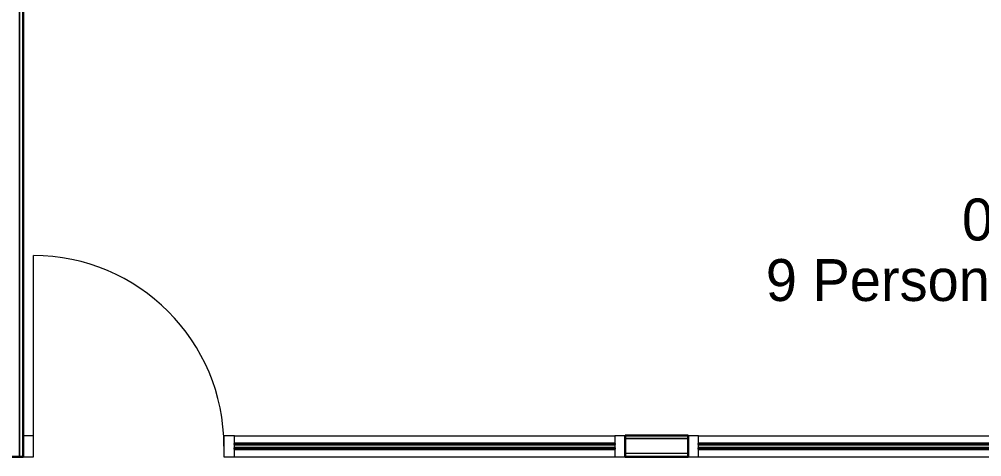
# Model space of a CAD drawing. Header units: millimetres. Extents: x 90978 to 295199, y -4084 to 97293.
# Drawn here: x 195920 to 200518, y 28463 to 30552 of the extents above; entities that cross this region are included whole.
import ezdxf

# ---------------------------------------------------------------- set-up
doc = ezdxf.new("R2010")
doc.units = ezdxf.units.MM
doc.header["$MEASUREMENT"] = 0
for name, color, linetype, lineweight in [('A-AREA-IDEN', 7, 'CONTINUOUS', 9), ('CSM-STL-XX-ZZ-M3-A-XXXX-00001_detached _19_04_21__rvt-1-Level 0$0$A-DOOR', 4, 'CONTINUOUS', 9), ('CSM-STL-XX-ZZ-M3-A-XXXX-00001_detached _19_04_21__rvt-1-Level 0$0$A-GLAZ-CURT', 7, 'CONTINUOUS', 9), ('CSM-STL-XX-ZZ-M3-A-XXXX-00001_detached _19_04_21__rvt-1-Level 0$0$A-GLAZ-CWMG', 7, 'CONTINUOUS', 9), ('CSM-STL-XX-ZZ-M3-A-XXXX-00001_detached _19_04_21__rvt-1-Level 0$0$A-WALL', 7, 'CONTINUOUS', 9), ('CSM-STL-XX-ZZ-M3-A-XXXX-00001_detached _19_04_21__rvt-1-Level 0$0$I-WALL', 7, 'CONTINUOUS', 9)]:
    doc.layers.add(name, color=color, linetype=linetype, lineweight=lineweight)
doc.styles.add('Century Gothic', font='GOTHIC.TTF', dxfattribs={"height": 200})

msp = doc.modelspace()

# ---------------------------------------------------------------- hatches: boundary and pattern name
at = {"layer": 'CSM-STL-XX-ZZ-M3-A-XXXX-00001_detached _19_04_21__rvt-1-Level 0$0$A-GLAZ-CURT'}
h = msp.add_hatch(color=256, dxfattribs=at)
h.paths.add_polyline_path([(197349.1, 28499.2), (197349.1, 28505.2), (196948.1, 28505.2), (196948.1, 28499.2)], flags=0)
h.paths.add_polyline_path([(197349.1, 28521.2), (197349.1, 28527.2), (196948.1, 28527.2), (196948.1, 28521.2)], flags=0)
h = msp.add_hatch(color=256, dxfattribs=at)
h.paths.add_polyline_path([(197561.3, 28499.2), (197561.3, 28505.2), (197349.1, 28505.2), (197349.1, 28499.2)], flags=0)
h.paths.add_polyline_path([(197561.3, 28521.2), (197561.3, 28527.2), (197349.1, 28527.2), (197349.1, 28521.2)], flags=0)
h = msp.add_hatch(color=256, dxfattribs=at)
h.paths.add_polyline_path([(197915.1, 28499.2), (197915.1, 28505.2), (197561.3, 28505.2), (197561.3, 28499.2), (197900, 28499.2)], flags=0)
h.paths.add_polyline_path([(197561.3, 28521.2), (197915.1, 28521.2), (197915.1, 28527.2), (197561.3, 28527.2)], flags=0)
h = msp.add_hatch(color=256, dxfattribs=at)
h.paths.add_polyline_path([(197985.8, 28499.2), (197985.8, 28505.2), (197915.1, 28505.2), (197915.1, 28499.2)], flags=0)
h.paths.add_polyline_path([(197985.8, 28521.2), (197985.8, 28527.2), (197915.1, 28527.2), (197915.1, 28521.2)], flags=0)
h = msp.add_hatch(color=256, dxfattribs=at)
h.paths.add_polyline_path([(198765.1, 28499.2), (198765.1, 28505.2), (197985.8, 28505.2), (197985.8, 28499.2)], flags=0)
h.paths.add_polyline_path([(198765.1, 28521.2), (198765.1, 28527.2), (197985.8, 28527.2), (197985.8, 28521.2)], flags=0)
h = msp.add_hatch(color=256, dxfattribs=at)
h.paths.add_polyline_path([(199785.8, 28499.2), (199785.8, 28505.2), (199165.1, 28505.2), (199165.1, 28499.2)], flags=0)
h.paths.add_polyline_path([(199785.8, 28521.2), (199785.8, 28527.2), (199165.1, 28527.2), (199165.1, 28521.2)], flags=0)
h = msp.add_hatch(color=256, dxfattribs=at)
h.paths.add_polyline_path([(200193.8, 28499.2), (200193.8, 28505.2), (199785.8, 28505.2), (199785.8, 28499.2)], flags=0)
h.paths.add_polyline_path([(200193.8, 28521.2), (200193.8, 28527.2), (199785.8, 28527.2), (199785.8, 28521.2)], flags=0)
h = msp.add_hatch(color=256, dxfattribs=at)
h.paths.add_polyline_path([(200433.8, 28499.2), (201585.8, 28499.2), (201585.8, 28505.2), (200193.8, 28505.2), (200193.8, 28499.2)], flags=0)
h.paths.add_polyline_path([(201585.8, 28521.2), (201585.8, 28527.2), (200193.8, 28527.2), (200193.8, 28521.2), (200433.8, 28521.2)], flags=0)

# ---------------------------------------------------------------- linework, layer by layer
at = {"layer": 'CSM-STL-XX-ZZ-M3-A-XXXX-00001_detached _19_04_21__rvt-1-Level 0$0$A-DOOR', "lineweight": 20}
msp.add_line((195988.1, 28513.2), (195988.1, 29423.2), dxfattribs=at)
at = {"layer": 'CSM-STL-XX-ZZ-M3-A-XXXX-00001_detached _19_04_21__rvt-1-Level 0$0$A-DOOR'}
msp.add_arc((195988.1, 28513.2), 910, 0, 90, dxfattribs=at)
at = {"layer": 'CSM-STL-XX-ZZ-M3-A-XXXX-00001_detached _19_04_21__rvt-1-Level 0$0$A-GLAZ-CURT', "lineweight": 30}
for p, q in [((197349.1, 28527.2), (196948.1, 28527.2)), ((196948.1, 28527.2), (196948.1, 28521.2)), ((196948.1, 28521.2), (197349.1, 28521.2)), ((197349.1, 28521.2), (197349.1, 28527.2)), ((197561.3, 28527.2), (197349.1, 28527.2)), ((197349.1, 28527.2), (197349.1, 28521.2)), ((197349.1, 28521.2), (197561.3, 28521.2)), ((197915.1, 28527.2), (197561.3, 28527.2)), ((197561.3, 28527.2), (197561.3, 28521.2)), ((197561.3, 28521.2), (197561.3, 28527.2)), ((197561.3, 28521.2), (197915.1, 28521.2)), ((197915.1, 28521.2), (197915.1, 28527.2)), ((197985.8, 28527.2), (197915.1, 28527.2)), ((197915.1, 28527.2), (197915.1, 28521.2)), ((197915.1, 28521.2), (197985.8, 28521.2)), ((197985.8, 28521.2), (197985.8, 28527.2)), ((198765.1, 28527.2), (197985.8, 28527.2)), ((197985.8, 28527.2), (197985.8, 28521.2)), ((197985.8, 28521.2), (198765.1, 28521.2)), ((198765.1, 28521.2), (198765.1, 28527.2)), ((199785.8, 28527.2), (199165.1, 28527.2)), ((199165.1, 28527.2), (199165.1, 28521.2)), ((199165.1, 28521.2), (199785.8, 28521.2)), ((200193.8, 28527.2), (199785.8, 28527.2)), ((199785.8, 28527.2), (199785.8, 28521.2)), ((199785.8, 28521.2), (199785.8, 28527.2)), ((199785.8, 28521.2), (200193.8, 28521.2)), ((201585.8, 28527.2), (200193.8, 28527.2)), ((200193.8, 28527.2), (200193.8, 28521.2)), ((200193.8, 28521.2), (200193.8, 28527.2)), ((200193.8, 28521.2), (201585.8, 28521.2)), ((197349.1, 28505.2), (196948.1, 28505.2)), ((196948.1, 28505.2), (196948.1, 28499.2)), ((196948.1, 28499.2), (197349.1, 28499.2)), ((197349.1, 28499.2), (197349.1, 28505.2)), ((197561.3, 28505.2), (197349.1, 28505.2)), ((197349.1, 28505.2), (197349.1, 28499.2)), ((197349.1, 28499.2), (197561.3, 28499.2)), ((197915.1, 28505.2), (197561.3, 28505.2)), ((197561.3, 28505.2), (197561.3, 28499.2)), ((197561.3, 28499.2), (197561.3, 28505.2)), ((197561.3, 28499.2), (197915.1, 28499.2)), ((197915.1, 28499.2), (197915.1, 28505.2)), ((197985.8, 28505.2), (197915.1, 28505.2)), ((197915.1, 28505.2), (197915.1, 28499.2)), ((197915.1, 28499.2), (197985.8, 28499.2)), ((197985.8, 28499.2), (197985.8, 28505.2)), ((198765.1, 28505.2), (197985.8, 28505.2)), ((197985.8, 28505.2), (197985.8, 28499.2)), ((197985.8, 28499.2), (198765.1, 28499.2)), ((198765.1, 28499.2), (198765.1, 28505.2)), ((199785.8, 28505.2), (199165.1, 28505.2)), ((199165.1, 28505.2), (199165.1, 28499.2)), ((199165.1, 28499.2), (199785.8, 28499.2)), ((200193.8, 28505.2), (199785.8, 28505.2)), ((199785.8, 28505.2), (199785.8, 28499.2)), ((199785.8, 28499.2), (199785.8, 28505.2)), ((199785.8, 28499.2), (200193.8, 28499.2)), ((201585.8, 28505.2), (200193.8, 28505.2)), ((200193.8, 28505.2), (200193.8, 28499.2)), ((200193.8, 28499.2), (200193.8, 28505.2)), ((200193.8, 28499.2), (201585.8, 28499.2))]:
    msp.add_line(p, q, dxfattribs=at)
at = {"layer": 'CSM-STL-XX-ZZ-M3-A-XXXX-00001_detached _19_04_21__rvt-1-Level 0$0$A-GLAZ-CWMG', "lineweight": 20, "extrusion": (0, 0, -1)}
for p, q in [((195988.1, 28563.2), (195938.1, 28563.2)), ((195938.1, 28563.2), (195938.1, 28463.2)), ((195988.1, 28463.2), (195988.1, 28563.2)), ((196948.1, 28563.2), (196898.1, 28563.2)), ((196898.1, 28563.2), (196898.1, 28463.2)), ((196948.1, 28463.2), (196948.1, 28563.2)), ((199165.1, 28563.2), (199115.1, 28563.2)), ((199115.1, 28563.2), (199115.1, 28463.2)), ((199165.1, 28463.2), (199165.1, 28563.2)), ((195938.1, 28463.2), (195988.1, 28463.2)), ((196898.1, 28463.2), (196948.1, 28463.2)), ((199115.1, 28463.2), (199165.1, 28463.2))]:
    msp.add_line(p, q, dxfattribs=at)
at = {"layer": 'CSM-STL-XX-ZZ-M3-A-XXXX-00001_detached _19_04_21__rvt-1-Level 0$0$A-GLAZ-CWMG'}
for p, q in [((196948.1, 28563.2), (197349.1, 28563.2)), ((197349.1, 28563.2), (197561.3, 28563.2)), ((197561.3, 28563.2), (197915.1, 28563.2)), ((197915.1, 28563.2), (197985.8, 28563.2)), ((197985.8, 28563.2), (198765.1, 28563.2)), ((199165.1, 28563.2), (199785.8, 28563.2)), ((199785.8, 28563.2), (200193.8, 28563.2)), ((200193.8, 28563.2), (201585.8, 28563.2)), ((196948.1, 28463.2), (197349.1, 28463.2)), ((197349.1, 28463.2), (197561.3, 28463.2)), ((197561.3, 28463.2), (197915.1, 28463.2)), ((197915.1, 28463.2), (197985.8, 28463.2)), ((197985.8, 28463.2), (198765.1, 28463.2)), ((199165.1, 28463.2), (199785.8, 28463.2)), ((199785.8, 28463.2), (200193.8, 28463.2)), ((200193.8, 28463.2), (201585.8, 28463.2))]:
    msp.add_line(p, q, dxfattribs=at)
at = {"layer": 'CSM-STL-XX-ZZ-M3-A-XXXX-00001_detached _19_04_21__rvt-1-Level 0$0$A-GLAZ-CWMG', "lineweight": 20}
for p, q in [((198815.1, 28563.2), (198765.1, 28563.2)), ((198765.1, 28563.2), (198765.1, 28463.2)), ((198815.1, 28463.2), (198815.1, 28563.2)), ((198765.1, 28463.2), (198815.1, 28463.2))]:
    msp.add_line(p, q, dxfattribs=at)
at = {"layer": 'CSM-STL-XX-ZZ-M3-A-XXXX-00001_detached _19_04_21__rvt-1-Level 0$0$A-WALL'}
for p, q in [((195922.1, 28463.2), (195922.1, 33769.2)), ((195923.1, 28463.2), (195923.1, 33769.2)), ((199115.1, 28550.2), (198815.1, 28550.2)), ((199115.1, 28549.2), (198815.1, 28549.2)), ((199115.1, 28479.2), (198815.1, 28479.2)), ((199115.1, 28478.2), (198815.1, 28478.2))]:
    msp.add_line(p, q, dxfattribs=at)
at = {"layer": 'CSM-STL-XX-ZZ-M3-A-XXXX-00001_detached _19_04_21__rvt-1-Level 0$0$I-WALL', "lineweight": 30}
for p, q in [((195938.1, 28463.2), (195938.1, 33769.2)), ((199115.1, 28565.2), (198815.1, 28565.2)), ((198815.1, 28565.2), (198815.1, 28463.2)), ((199115.1, 28463.2), (199115.1, 28565.2)), ((195836.1, 28463.2), (195938.1, 28463.2)), ((198815.1, 28463.2), (199115.1, 28463.2))]:
    msp.add_line(p, q, dxfattribs=at)

# ---------------------------------------------------------------- texts
at = {"layer": 'A-AREA-IDEN', "style": 'Century Gothic'}
for s, p in [('0.18', (200423.6, 29495.8)), ('9 Person Prof Serv', (199486.3, 29206.8))]:
    msp.add_text(s, height=200, dxfattribs=at).set_placement(p)

doc.saveas('drawing.dxf')
